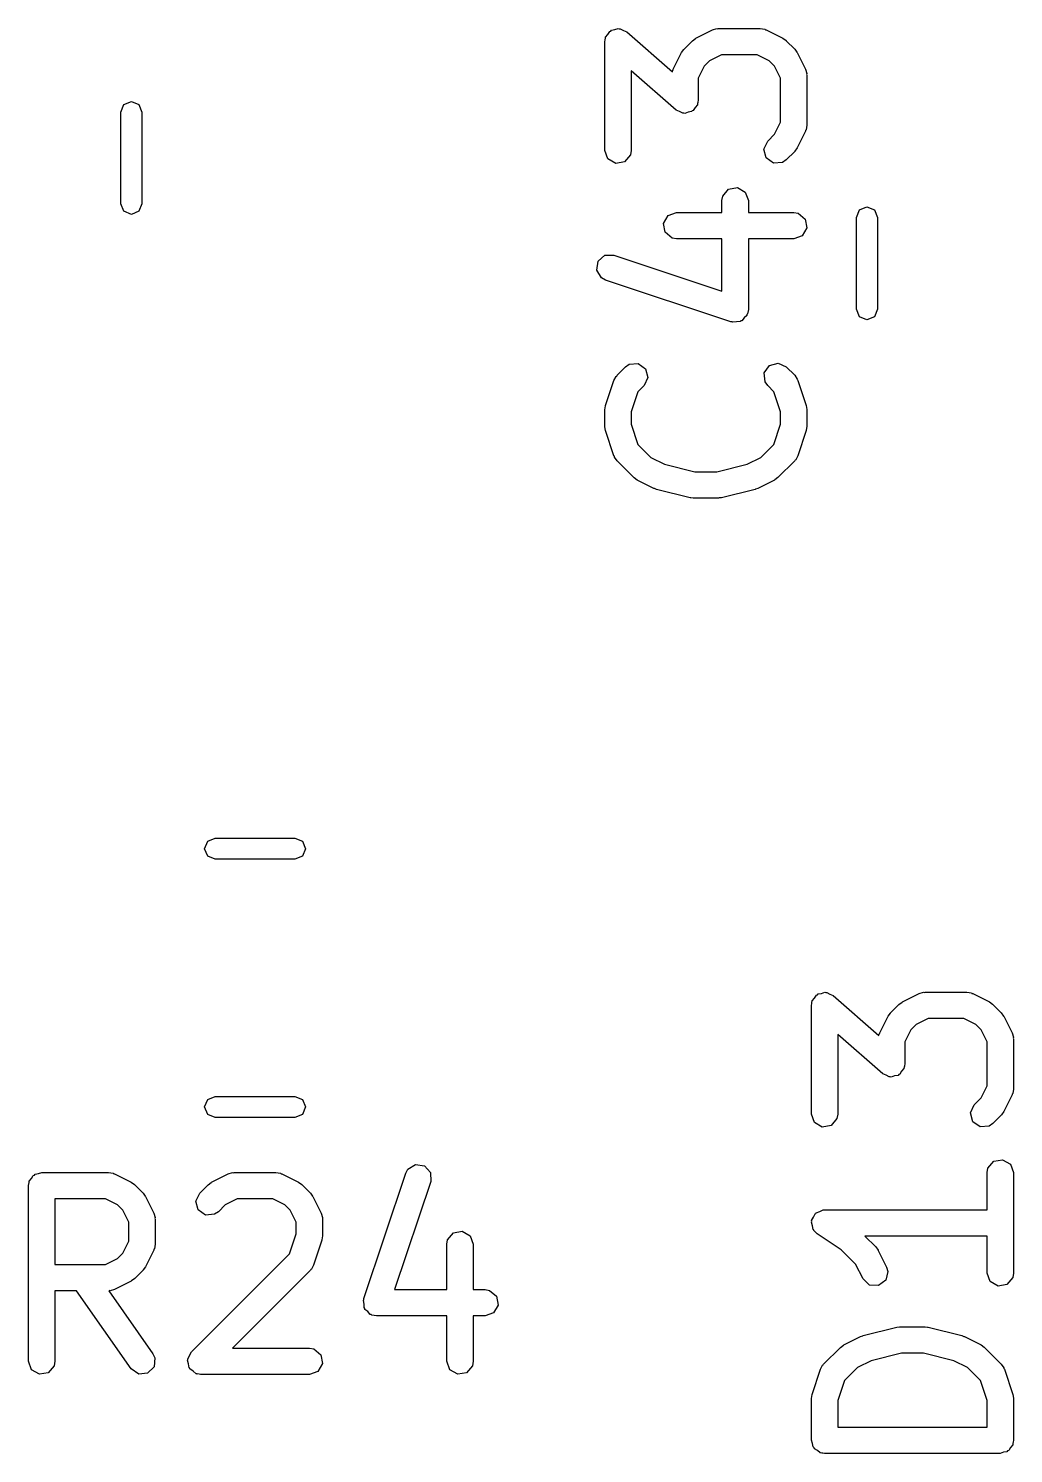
# Model space of a CAD drawing. Extents: x 44 to 148, y -85 to -25.
# Drawn here: x 104.32 to 109.93, y -82.98 to -74.86 of the extents above; entities that cross this region are included whole.
import ezdxf

# ---------------------------------------------------------------- set-up
doc = ezdxf.new("R2010")
doc.units = 0
doc.layers.add('BLACK', color=7, linetype='CONTINUOUS')

msp = doc.modelspace()

# ---------------------------------------------------------------- linework, layer by layer
at = {"layer": 'BLACK', "linetype": 'CONTINUOUS'}
for p, q in [((107.632809, -74.879656), (107.638473, -74.877726)), ((107.638473, -74.877726), (107.642319, -74.873143)), ((107.642319, -74.873143), (107.662231, -74.869631)), ((107.662231, -74.869631), (107.681371, -74.863111)), ((107.681371, -74.863111), (107.686949, -74.865273)), ((107.686949, -74.865273), (107.692843, -74.864234)), ((107.692843, -74.864234), (107.710355, -74.874345)), ((107.710355, -74.874345), (107.729207, -74.881652)), ((108.122468, -74.918632), (108.217706, -74.871013)), ((108.217706, -74.871013), (108.242672, -74.863587)), ((108.242672, -74.863587), (108.247033, -74.864628)), ((108.247033, -74.864628), (108.251247, -74.863095)), ((108.251247, -74.863095), (108.489342, -74.863095)), ((108.489342, -74.863095), (108.514994, -74.867618)), ((108.514994, -74.867618), (108.518429, -74.8705)), ((108.518429, -74.8705), (108.522883, -74.871013)), ((108.522883, -74.871013), (108.618121, -74.918632)), ((107.604819, -74.938095), (107.606777, -74.926986)), ((107.604819, -75.557142), (107.604819, -74.938095)), ((107.606244, -74.923545), (107.607853, -74.920886)), ((107.606777, -74.926986), (107.606244, -74.923545)), ((107.607853, -74.920886), (107.609342, -74.912443)), ((107.609342, -74.912443), (107.622338, -74.896954)), ((107.622338, -74.896954), (107.632809, -74.879656)), ((107.729207, -74.881652), (107.989196, -75.109142)), ((108.055357, -74.9803), (108.102976, -74.932681)), ((108.102976, -74.932681), (108.121342, -74.919821)), ((108.121342, -74.919821), (108.122468, -74.918632)), ((108.618121, -74.918632), (108.636129, -74.931988)), ((108.636129, -74.931988), (108.637612, -74.93268)), ((108.637612, -74.93268), (108.685232, -74.980299)), ((107.993689, -75.09503), (108.041308, -74.999792)), ((108.041308, -74.999792), (108.054666, -74.981781)), ((108.054666, -74.981781), (108.055357, -74.9803)), ((108.268952, -75.013095), (108.200436, -75.047353)), ((108.471637, -75.013095), (108.268952, -75.013095)), ((108.540153, -75.047353), (108.471637, -75.013095)), ((108.685232, -74.980299), (108.698094, -74.998667)), ((108.698094, -74.998667), (108.699282, -74.999792)), ((108.699282, -74.999792), (108.746901, -75.09503)), ((108.011383, -75.327871), (107.754819, -75.103377)), ((107.754819, -75.103377), (107.754819, -75.557142)), ((107.989196, -75.109142), (107.990294, -75.102919)), ((107.990294, -75.102919), (107.993176, -75.099483)), ((107.993176, -75.099483), (107.993689, -75.09503)), ((108.170029, -75.07776), (108.135771, -75.146276)), ((108.200436, -75.047353), (108.170029, -75.07776)), ((108.570561, -75.07776), (108.540153, -75.047353)), ((108.604819, -75.146276), (108.570561, -75.07776)), ((108.746901, -75.09503), (108.754327, -75.119996)), ((108.754327, -75.119996), (108.753285, -75.124357)), ((108.135771, -75.146276), (108.135771, -75.271428)), ((108.604819, -75.39658), (108.604819, -75.146276)), ((108.753285, -75.124357), (108.754819, -75.128571)), ((108.754819, -75.128571), (108.754819, -75.414285)), ((104.867574, -75.296322), (104.91, -75.278748)), ((104.91, -75.278748), (104.952426, -75.296322)), ((108.135771, -75.271428), (108.133812, -75.282536)), ((108.133812, -75.282536), (108.134346, -75.285978)), ((104.85, -75.338748), (104.867574, -75.296322)), ((104.85, -75.861252), (104.85, -75.338748)), ((104.952426, -75.296322), (104.97, -75.338748)), ((104.97, -75.338748), (104.97, -75.861252)), ((108.030234, -75.335177), (108.011383, -75.327871)), ((108.047747, -75.345289), (108.030234, -75.335177)), ((108.05364, -75.344249), (108.047747, -75.345289)), ((108.059219, -75.346412), (108.05364, -75.344249)), ((108.078358, -75.339891), (108.059219, -75.346412)), ((108.098271, -75.33638), (108.078358, -75.339891)), ((108.102116, -75.331796), (108.098271, -75.33638)), ((108.107781, -75.329867), (108.102116, -75.331796)), ((108.118251, -75.312568), (108.107781, -75.329867)), ((108.131248, -75.29708), (108.118251, -75.312568)), ((108.132736, -75.288636), (108.131248, -75.29708)), ((108.134346, -75.285978), (108.132736, -75.288636)), ((108.570561, -75.465095), (108.604819, -75.39658)), ((108.747413, -75.443372), (108.746901, -75.447826)), ((108.750296, -75.439937), (108.747413, -75.443372)), ((108.754819, -75.414285), (108.750296, -75.439937)), ((108.509866, -75.550605), (108.531548, -75.504108)), ((108.531548, -75.504108), (108.570561, -75.465095)), ((108.746901, -75.447826), (108.699282, -75.543064)), ((107.622366, -75.605351), (107.604819, -75.557142)), ((107.666795, -75.631003), (107.622366, -75.605351)), ((107.750296, -75.582794), (107.717319, -75.622094)), ((107.754819, -75.557142), (107.750296, -75.582794)), ((108.523143, -75.60016), (108.509866, -75.550605)), ((108.565168, -75.629586), (108.523143, -75.60016)), ((108.685232, -75.562557), (108.637612, -75.610176)), ((108.685922, -75.561075), (108.685232, -75.562557)), ((108.699282, -75.543064), (108.685922, -75.561075)), ((107.717319, -75.622094), (107.666795, -75.631003)), ((108.616275, -75.625116), (108.565168, -75.629586)), ((108.637612, -75.610176), (108.616275, -75.625116)), ((108.308985, -75.777905), (108.359509, -75.768996)), ((108.359509, -75.768996), (108.403938, -75.794648)), ((108.271485, -75.842857), (108.276008, -75.817205)), ((108.271485, -75.910714), (108.271485, -75.842857)), ((108.276008, -75.817205), (108.308985, -75.777905)), ((108.403938, -75.794648), (108.421485, -75.842857)), ((108.421485, -75.842857), (108.421485, -75.910714)), ((104.867574, -75.903678), (104.85, -75.861252)), ((104.91, -75.921252), (104.867574, -75.903678)), ((104.952426, -75.903678), (104.91, -75.921252)), ((104.97, -75.861252), (104.952426, -75.903678)), ((107.939291, -75.97269), (107.964943, -75.928261)), ((107.964943, -75.928261), (108.013152, -75.910714)), ((108.013152, -75.910714), (108.271485, -75.910714)), ((108.421485, -75.910714), (108.679819, -75.910714)), ((108.679819, -75.910714), (108.705471, -75.915237)), ((108.705471, -75.915237), (108.744771, -75.948214)), ((109.0365, -75.938748), (109.054074, -75.896322)), ((109.054074, -75.896322), (109.0965, -75.878748)), ((109.0965, -75.878748), (109.138926, -75.896322)), ((109.138926, -75.896322), (109.1565, -75.938748)), ((107.9482, -76.023214), (107.939291, -75.97269)), ((108.75368, -75.998738), (108.728028, -76.043167)), ((108.744771, -75.948214), (108.75368, -75.998738)), ((109.0365, -76.461252), (109.0365, -75.938748)), ((109.1565, -75.938748), (109.1565, -76.461252)), ((107.9875, -76.056191), (107.9482, -76.023214)), ((108.013152, -76.060714), (107.9875, -76.056191)), ((108.271485, -76.060714), (108.013152, -76.060714)), ((108.271485, -76.357847), (108.271485, -76.060714)), ((108.679819, -76.060714), (108.421485, -76.060714)), ((108.421485, -76.060714), (108.421485, -76.461904)), ((108.728028, -76.043167), (108.679819, -76.060714)), ((107.566248, -76.188096), (107.604633, -76.154059)), ((107.604633, -76.154059), (107.655917, -76.152658)), ((107.655917, -76.152658), (108.271485, -76.357847)), ((107.558723, -76.238845), (107.566248, -76.188096)), ((107.585578, -76.282557), (107.558723, -76.238845)), ((107.608483, -76.29496), (107.585578, -76.282557)), ((108.322767, -76.533055), (107.608483, -76.29496)), ((108.412437, -76.497616), (108.397134, -76.511185)), ((108.413277, -76.491946), (108.412437, -76.497616)), ((108.416962, -76.487556), (108.413277, -76.491946)), ((108.421485, -76.461904), (108.416962, -76.487556)), ((109.054074, -76.503678), (109.0365, -76.461252)), ((109.1565, -76.461252), (109.138926, -76.503678)), ((108.328496, -76.532898), (108.322767, -76.533055)), ((108.333461, -76.535765), (108.328496, -76.532898)), ((108.353607, -76.532212), (108.333461, -76.535765)), ((108.374051, -76.531654), (108.353607, -76.532212)), ((108.378339, -76.527851), (108.374051, -76.531654)), ((108.383985, -76.526856), (108.378339, -76.527851)), ((108.397134, -76.511185), (108.383985, -76.526856)), ((109.0965, -76.521252), (109.054074, -76.503678)), ((109.138926, -76.503678), (109.0965, -76.521252)), ((107.674405, -76.837443), (107.722024, -76.789824)), ((107.722024, -76.789824), (107.743361, -76.774884)), ((107.743361, -76.774884), (107.794468, -76.770413)), ((107.794468, -76.770413), (107.836494, -76.799839)), ((107.836494, -76.799839), (107.849771, -76.849394)), ((108.512135, -76.823446), (108.541561, -76.78142)), ((108.516607, -76.874554), (108.512135, -76.823446)), ((108.541561, -76.78142), (108.591116, -76.768143)), ((108.591116, -76.768143), (108.637612, -76.789823)), ((108.637612, -76.789823), (108.685232, -76.837442)), ((107.608668, -77.009616), (107.656287, -76.866759)), ((107.656287, -76.866759), (107.668689, -76.843854)), ((107.668689, -76.843854), (107.67251, -76.841506)), ((107.67251, -76.841506), (107.674405, -76.837443)), ((107.82809, -76.89589), (107.79299, -76.930989)), ((107.849771, -76.849394), (107.82809, -76.89589)), ((108.531548, -76.895891), (108.516607, -76.874554)), ((108.566648, -76.93099), (108.531548, -76.895891)), ((108.685232, -76.837442), (108.700173, -76.858779)), ((108.700173, -76.858779), (108.700563, -76.863247)), ((108.700563, -76.863247), (108.703351, -76.866759)), ((108.703351, -76.866759), (108.75097, -77.009615)), ((107.79299, -76.930989), (107.754819, -77.045503)), ((108.604819, -77.045503), (108.566648, -76.93099)), ((107.604819, -77.033333), (107.608712, -77.01125)), ((107.604819, -77.128571), (107.604819, -77.033333)), ((107.608712, -77.01125), (107.608668, -77.009616)), ((107.754819, -77.045503), (107.754819, -77.1164)), ((108.604819, -77.116401), (108.604819, -77.045503)), ((108.75097, -77.009615), (108.754259, -77.031795)), ((108.754259, -77.031795), (108.754819, -77.033333)), ((108.754819, -77.033333), (108.754819, -77.128571)), ((107.605379, -77.130109), (107.604819, -77.128571)), ((107.608668, -77.152288), (107.605379, -77.130109)), ((107.754819, -77.1164), (107.79299, -77.230914)), ((108.566648, -77.230913), (108.604819, -77.116401)), ((108.754819, -77.128571), (108.750925, -77.150653)), ((108.750925, -77.150653), (108.75097, -77.152289)), ((107.656287, -77.295145), (107.608668, -77.152288)), ((107.79299, -77.230914), (107.867103, -77.305027)), ((108.492534, -77.305026), (108.566648, -77.230913)), ((108.75097, -77.152289), (108.703351, -77.295145)), ((107.659074, -77.298657), (107.656287, -77.295145)), ((107.659465, -77.303124), (107.659074, -77.298657)), ((107.674405, -77.324461), (107.659465, -77.303124)), ((107.867103, -77.305027), (107.94409, -77.34352)), ((108.415547, -77.34352), (108.492534, -77.305026)), ((108.703351, -77.295145), (108.690948, -77.31805)), ((107.769643, -77.419699), (107.674405, -77.324461)), ((107.94409, -77.34352), (108.117624, -77.386904)), ((108.117624, -77.386904), (108.242013, -77.386904)), ((108.242013, -77.386904), (108.415547, -77.34352)), ((108.685233, -77.324461), (108.589994, -77.419699)), ((108.687128, -77.320396), (108.685233, -77.324461)), ((108.690948, -77.31805), (108.687128, -77.320396)), ((107.771124, -77.420389), (107.769643, -77.419699)), ((107.789135, -77.433748), (107.771124, -77.420389)), ((107.884373, -77.481367), (107.789135, -77.433748)), ((108.570502, -77.433748), (108.475264, -77.481367)), ((108.571625, -77.432561), (108.570502, -77.433748)), ((108.589994, -77.419699), (108.571625, -77.432561)), ((107.887901, -77.481773), (107.884373, -77.481367)), ((107.899724, -77.487046), (107.887901, -77.481773)), ((108.0902, -77.534665), (107.899724, -77.487046)), ((108.093648, -77.534304), (108.0902, -77.534665)), ((108.10839, -77.536904), (108.093648, -77.534304)), ((108.251247, -77.536904), (108.10839, -77.536904)), ((108.254504, -77.535718), (108.251247, -77.536904)), ((108.269437, -77.534665), (108.254504, -77.535718)), ((108.459913, -77.487046), (108.269437, -77.534665)), ((108.462857, -77.485057), (108.459913, -77.487046)), ((108.475264, -77.481367), (108.462857, -77.485057)), ((105.326936, -79.533), (105.34451, -79.490574)), ((105.34451, -79.490574), (105.386936, -79.473)), ((105.386936, -79.473), (105.841064, -79.473)), ((105.841064, -79.473), (105.88349, -79.490574)), ((105.88349, -79.490574), (105.901064, -79.533)), ((105.34451, -79.575426), (105.326936, -79.533)), ((105.386936, -79.593), (105.34451, -79.575426)), ((105.88349, -79.575426), (105.841064, -79.593)), ((105.901064, -79.533), (105.88349, -79.575426)), ((105.841064, -79.593), (105.386936, -79.593)), ((108.785042, -80.398843), (108.798038, -80.383354)), ((108.798038, -80.383354), (108.808509, -80.366056)), ((108.808509, -80.366056), (108.814173, -80.364126)), ((108.814173, -80.364126), (108.818019, -80.359543)), ((108.818019, -80.359543), (108.837931, -80.356031)), ((108.837931, -80.356031), (108.857071, -80.349511)), ((108.857071, -80.349511), (108.862649, -80.351673)), ((108.862649, -80.351673), (108.868543, -80.350634)), ((108.868543, -80.350634), (108.886055, -80.360745)), ((108.886055, -80.360745), (108.904907, -80.368052)), ((108.904907, -80.368052), (109.164896, -80.595542)), ((109.298168, -80.405032), (109.393406, -80.357413)), ((109.393406, -80.357413), (109.418372, -80.349987)), ((109.418372, -80.349987), (109.422733, -80.351028)), ((109.422733, -80.351028), (109.426947, -80.349495)), ((109.426947, -80.349495), (109.665042, -80.349495)), ((109.665042, -80.349495), (109.690694, -80.354018)), ((109.690694, -80.354018), (109.694129, -80.3569)), ((109.694129, -80.3569), (109.698583, -80.357413)), ((109.698583, -80.357413), (109.793821, -80.405032)), ((108.780519, -80.424495), (108.782477, -80.413386)), ((108.780519, -81.043542), (108.780519, -80.424495)), ((108.781944, -80.409945), (108.783553, -80.407286)), ((108.782477, -80.413386), (108.781944, -80.409945)), ((108.783553, -80.407286), (108.785042, -80.398843)), ((109.217008, -80.486192), (109.230366, -80.468181)), ((109.230366, -80.468181), (109.231057, -80.4667)), ((109.231057, -80.4667), (109.278676, -80.419081)), ((109.278676, -80.419081), (109.297042, -80.406221)), ((109.297042, -80.406221), (109.298168, -80.405032)), ((109.793821, -80.405032), (109.811829, -80.418388)), ((109.811829, -80.418388), (109.813312, -80.41908)), ((109.813312, -80.41908), (109.860932, -80.466699)), ((109.860932, -80.466699), (109.873794, -80.485067)), ((109.169389, -80.58143), (109.217008, -80.486192)), ((109.376136, -80.533753), (109.345729, -80.56416)), ((109.444652, -80.499495), (109.376136, -80.533753)), ((109.647337, -80.499495), (109.444652, -80.499495)), ((109.715853, -80.533753), (109.647337, -80.499495)), ((109.746261, -80.56416), (109.715853, -80.533753)), ((109.873794, -80.485067), (109.874982, -80.486192)), ((109.874982, -80.486192), (109.922601, -80.58143)), ((109.187083, -80.814271), (108.930519, -80.589777)), ((108.930519, -80.589777), (108.930519, -81.043542)), ((109.164896, -80.595542), (109.165994, -80.589319)), ((109.165994, -80.589319), (109.168876, -80.585883)), ((109.168876, -80.585883), (109.169389, -80.58143)), ((109.345729, -80.56416), (109.311471, -80.632676)), ((109.311471, -80.632676), (109.311471, -80.757828)), ((109.780519, -80.632676), (109.746261, -80.56416)), ((109.780519, -80.88298), (109.780519, -80.632676)), ((109.922601, -80.58143), (109.930027, -80.606396)), ((109.930027, -80.606396), (109.928985, -80.610757)), ((109.928985, -80.610757), (109.930519, -80.614971)), ((109.930519, -80.614971), (109.930519, -80.900685)), ((109.293951, -80.798968), (109.283481, -80.816267)), ((109.306948, -80.78348), (109.293951, -80.798968)), ((109.308436, -80.775036), (109.306948, -80.78348)), ((109.310046, -80.772378), (109.308436, -80.775036)), ((109.311471, -80.757828), (109.309512, -80.768936)), ((109.309512, -80.768936), (109.310046, -80.772378)), ((109.205934, -80.821577), (109.187083, -80.814271)), ((109.223447, -80.831689), (109.205934, -80.821577)), ((109.22934, -80.830649), (109.223447, -80.831689)), ((109.234919, -80.832812), (109.22934, -80.830649)), ((109.254058, -80.826291), (109.234919, -80.832812)), ((109.273971, -80.82278), (109.254058, -80.826291)), ((109.277816, -80.818196), (109.273971, -80.82278)), ((109.283481, -80.816267), (109.277816, -80.818196)), ((105.326936, -81.003), (105.34451, -80.960574)), ((105.34451, -80.960574), (105.386936, -80.943)), ((105.386936, -80.943), (105.841064, -80.943)), ((105.841064, -80.943), (105.88349, -80.960574)), ((105.88349, -80.960574), (105.901064, -81.003)), ((109.707248, -80.990508), (109.746261, -80.951495)), ((109.746261, -80.951495), (109.780519, -80.88298)), ((109.922601, -80.934226), (109.874982, -81.029464)), ((109.923113, -80.929772), (109.922601, -80.934226)), ((109.925996, -80.926337), (109.923113, -80.929772)), ((109.930519, -80.900685), (109.925996, -80.926337)), ((105.34451, -81.045426), (105.326936, -81.003)), ((105.901064, -81.003), (105.88349, -81.045426)), ((108.798066, -81.091751), (108.780519, -81.043542)), ((108.930519, -81.043542), (108.925996, -81.069194)), ((109.685566, -81.037005), (109.707248, -80.990508)), ((109.698843, -81.08656), (109.685566, -81.037005)), ((109.874982, -81.029464), (109.861622, -81.047475)), ((105.386936, -81.063), (105.34451, -81.045426)), ((105.841064, -81.063), (105.386936, -81.063)), ((105.88349, -81.045426), (105.841064, -81.063)), ((108.842495, -81.117403), (108.798066, -81.091751)), ((108.893019, -81.108494), (108.842495, -81.117403)), ((108.925996, -81.069194), (108.893019, -81.108494)), ((109.740868, -81.115986), (109.698843, -81.08656)), ((109.791975, -81.111516), (109.740868, -81.115986)), ((109.813312, -81.096576), (109.791975, -81.111516)), ((109.860932, -81.048957), (109.813312, -81.096576)), ((109.861622, -81.047475), (109.860932, -81.048957)), ((106.47142, -81.379483), (106.483822, -81.356578)), ((106.483822, -81.356578), (106.527535, -81.329723)), ((106.527535, -81.329723), (106.578283, -81.337248)), ((106.578283, -81.337248), (106.612321, -81.375634)), ((109.780519, -81.376876), (109.785042, -81.351224)), ((109.785042, -81.351224), (109.818019, -81.311924)), ((109.818019, -81.311924), (109.868543, -81.303015)), ((109.868543, -81.303015), (109.912972, -81.328667)), ((109.912972, -81.328667), (109.930519, -81.376876)), ((104.324714, -81.450819), (104.326431, -81.441077)), ((104.325853, -81.437795), (104.327519, -81.434909)), ((104.326431, -81.441077), (104.325853, -81.437795)), ((104.327519, -81.434909), (104.329237, -81.425167)), ((104.329237, -81.425167), (104.341762, -81.410239)), ((104.341762, -81.410239), (104.351505, -81.393366)), ((104.351505, -81.393366), (104.357863, -81.391051)), ((104.357863, -81.391051), (104.362214, -81.385867)), ((104.362214, -81.385867), (104.381405, -81.382482)), ((104.381405, -81.382482), (104.399714, -81.375819)), ((104.399714, -81.375819), (104.780666, -81.375819)), ((104.780666, -81.375819), (104.806318, -81.380342)), ((104.806318, -81.380342), (104.809753, -81.383224)), ((104.809753, -81.383224), (104.814207, -81.383737)), ((104.814207, -81.383737), (104.909445, -81.431356)), ((104.909445, -81.431356), (104.927455, -81.444714)), ((104.927455, -81.444714), (104.928937, -81.445405)), ((104.928937, -81.445405), (104.976556, -81.493024)), ((105.299062, -81.493024), (105.346681, -81.445405)), ((105.346681, -81.445405), (105.365047, -81.432545)), ((105.365047, -81.432545), (105.366173, -81.431356)), ((105.366173, -81.431356), (105.461411, -81.383737)), ((105.461411, -81.383737), (105.486377, -81.376311)), ((105.486377, -81.376311), (105.490738, -81.377352)), ((105.490738, -81.377352), (105.494952, -81.375819)), ((105.494952, -81.375819), (105.733047, -81.375819)), ((105.733047, -81.375819), (105.758699, -81.380342)), ((105.758699, -81.380342), (105.762134, -81.383224)), ((105.762134, -81.383224), (105.766588, -81.383737)), ((105.766588, -81.383737), (105.861826, -81.431356)), ((105.861826, -81.431356), (105.879836, -81.444714)), ((105.879836, -81.444714), (105.881318, -81.445405)), ((105.881318, -81.445405), (105.928937, -81.493024)), ((106.233325, -82.093768), (106.47142, -81.379483)), ((106.613722, -81.426918), (106.408533, -82.042485)), ((106.612321, -81.375634), (106.613722, -81.426918)), ((109.780519, -81.58759), (109.780519, -81.376876)), ((109.930519, -81.376876), (109.930519, -81.948304)), ((104.324714, -82.450819), (104.324714, -81.450819)), ((104.762961, -81.525819), (104.474714, -81.525819)), ((104.474714, -81.525819), (104.474714, -81.899628)), ((104.831477, -81.560077), (104.762961, -81.525819)), ((104.976556, -81.493024), (104.989415, -81.51139)), ((104.989415, -81.51139), (104.990605, -81.512516)), ((104.990605, -81.512516), (105.038224, -81.607754)), ((105.277381, -81.539521), (105.299062, -81.493024)), ((105.512657, -81.525819), (105.444141, -81.560077)), ((105.715342, -81.525819), (105.512657, -81.525819)), ((105.783858, -81.560077), (105.715342, -81.525819)), ((105.928937, -81.493024), (105.941796, -81.51139)), ((105.941796, -81.51139), (105.942986, -81.512516)), ((105.942986, -81.512516), (105.990605, -81.607754)), ((104.861884, -81.590484), (104.831477, -81.560077)), ((104.896142, -81.659), (104.861884, -81.590484)), ((105.038224, -81.607754), (105.04565, -81.63272)), ((105.290658, -81.589075), (105.277381, -81.539521)), ((105.332684, -81.618502), (105.290658, -81.589075)), ((105.405128, -81.59909), (105.383791, -81.61403)), ((105.444141, -81.560077), (105.405128, -81.59909)), ((105.814265, -81.590484), (105.783858, -81.560077)), ((105.848523, -81.659), (105.814265, -81.590484)), ((105.990605, -81.607754), (105.998031, -81.63272)), ((108.79254, -81.630717), (108.801287, -81.610783)), ((108.801287, -81.610783), (108.805154, -81.608871)), ((108.805154, -81.608871), (108.80731, -81.605137)), ((108.80731, -81.605137), (108.827763, -81.597692)), ((108.827763, -81.597692), (108.847276, -81.588045)), ((108.847276, -81.588045), (108.851465, -81.589065)), ((108.851465, -81.589065), (108.855519, -81.58759)), ((108.855519, -81.58759), (109.780519, -81.58759)), ((104.896142, -81.766447), (104.896142, -81.659)), ((105.04565, -81.63272), (105.044608, -81.637081)), ((105.044608, -81.637081), (105.046142, -81.641295)), ((105.046142, -81.641295), (105.046142, -81.784152)), ((105.383791, -81.61403), (105.332684, -81.618502)), ((105.848523, -81.724363), (105.848523, -81.659)), ((105.998031, -81.63272), (105.996989, -81.637081)), ((105.996989, -81.637081), (105.998523, -81.641295)), ((105.998523, -81.641295), (105.998523, -81.736533)), ((108.780674, -81.657763), (108.782406, -81.653813)), ((108.786787, -81.678654), (108.780674, -81.657763)), ((108.781658, -81.649566), (108.79254, -81.630717)), ((108.782406, -81.653813), (108.781658, -81.649566)), ((108.790567, -81.70009), (108.786787, -81.678654)), ((104.861884, -81.834963), (104.896142, -81.766447)), ((105.810351, -81.838876), (105.848523, -81.724363)), ((105.994674, -81.760251), (105.947055, -81.903107)), ((105.998523, -81.736533), (105.994629, -81.758615)), ((105.994629, -81.758615), (105.994674, -81.760251)), ((106.705666, -81.784152), (106.710189, -81.7585)), ((106.710189, -81.7585), (106.743166, -81.7192)), ((106.743166, -81.7192), (106.79369, -81.710291)), ((106.79369, -81.710291), (106.838119, -81.735943)), ((106.838119, -81.735943), (106.855666, -81.784152)), ((108.79387, -81.702862), (108.790567, -81.70009)), ((108.795082, -81.707001), (108.79387, -81.702862)), ((108.813916, -81.724994), (108.795082, -81.707001)), ((108.950594, -81.816112), (108.813916, -81.724994)), ((109.780519, -81.73759), (109.084204, -81.73759)), ((109.084204, -81.73759), (109.146647, -81.800033)), ((109.780519, -81.948304), (109.780519, -81.73759)), ((104.831477, -81.86537), (104.861884, -81.834963)), ((105.038224, -81.817693), (104.990605, -81.912931)), ((105.038736, -81.813239), (105.038224, -81.817693)), ((105.041619, -81.809804), (105.038736, -81.813239)), ((105.046142, -81.784152), (105.041619, -81.809804)), ((105.251443, -82.397786), (105.810351, -81.838876)), ((106.705666, -82.042485), (106.705666, -81.784152)), ((106.855666, -81.784152), (106.855666, -82.042485)), ((109.031975, -81.897493), (108.950594, -81.816112)), ((109.146647, -81.800033), (109.159509, -81.818401)), ((109.159509, -81.818401), (109.160696, -81.819525)), ((109.160696, -81.819525), (109.208315, -81.914763)), ((104.474714, -81.899628), (104.762961, -81.899628)), ((104.762961, -81.899628), (104.831477, -81.86537)), ((104.976556, -81.932423), (104.928937, -81.980042)), ((104.977247, -81.930941), (104.976556, -81.932423)), ((104.990605, -81.912931), (104.977247, -81.930941)), ((105.928937, -81.932423), (105.485542, -82.375819)), ((105.930832, -81.928358), (105.928937, -81.932423)), ((105.934652, -81.926012), (105.930832, -81.928358)), ((105.947055, -81.903107), (105.934652, -81.926012)), ((109.074151, -81.981845), (109.031975, -81.897493)), ((109.208315, -81.914763), (109.215741, -81.939729)), ((104.909445, -81.994091), (104.814207, -82.04171)), ((104.91057, -81.992901), (104.909445, -81.994091)), ((104.928937, -81.980042), (104.91057, -81.992901)), ((109.111405, -82.017117), (109.074151, -81.981845)), ((109.162615, -82.020192), (109.111405, -82.017117)), ((109.203821, -81.989628), (109.162615, -82.020192)), ((109.215741, -81.939729), (109.203821, -81.989628)), ((109.798066, -81.996513), (109.780519, -81.948304)), ((109.842495, -82.022165), (109.798066, -81.996513)), ((109.893019, -82.013256), (109.842495, -82.022165)), ((109.925996, -81.973956), (109.893019, -82.013256)), ((109.930519, -81.948304), (109.925996, -81.973956)), ((104.59876, -82.049628), (104.474714, -82.049628)), ((104.474714, -82.049628), (104.474714, -82.450819)), ((104.9097, -82.493829), (104.59876, -82.049628)), ((104.784879, -82.048094), (104.781615, -82.049282)), ((104.781615, -82.049282), (105.032585, -82.40781)), ((104.78924, -82.049136), (104.784879, -82.048094)), ((104.814207, -82.04171), (104.78924, -82.049136)), ((106.233481, -82.099496), (106.233325, -82.093768)), ((106.408533, -82.042485), (106.705666, -82.042485)), ((106.855666, -82.042485), (106.923523, -82.042485)), ((106.923523, -82.042485), (106.949175, -82.047008)), ((106.949175, -82.047008), (106.988475, -82.079985)), ((106.988475, -82.079985), (106.997384, -82.130509)), ((106.230615, -82.104461), (106.233481, -82.099496)), ((106.234167, -82.124607), (106.230615, -82.104461)), ((106.234726, -82.145052), (106.234167, -82.124607)), ((106.238528, -82.14934), (106.234726, -82.145052)), ((106.239524, -82.154985), (106.238528, -82.14934)), ((106.255191, -82.168131), (106.239524, -82.154985)), ((106.268763, -82.183437), (106.255191, -82.168131)), ((106.971732, -82.174938), (106.923523, -82.192485)), ((106.997384, -82.130509), (106.971732, -82.174938)), ((106.274433, -82.184277), (106.268763, -82.183437)), ((106.278824, -82.187962), (106.274433, -82.184277)), ((106.304476, -82.192485), (106.278824, -82.187962)), ((106.705666, -82.192485), (106.304476, -82.192485)), ((106.705666, -82.450819), (106.705666, -82.192485)), ((106.923523, -82.192485), (106.855666, -82.192485)), ((106.855666, -82.192485), (106.855666, -82.450819)), ((109.075424, -82.304115), (109.2659, -82.256496)), ((109.2659, -82.256496), (109.280832, -82.255442)), ((109.280832, -82.255442), (109.28409, -82.254257)), ((109.28409, -82.254257), (109.426947, -82.254257)), ((109.426947, -82.254257), (109.441688, -82.256856)), ((109.441688, -82.256856), (109.445137, -82.256496)), ((109.445137, -82.256496), (109.635613, -82.304115)), ((108.964835, -82.357413), (109.060073, -82.309794)), ((109.060073, -82.309794), (109.072479, -82.306103)), ((109.072479, -82.306103), (109.075424, -82.304115)), ((109.635613, -82.304115), (109.647435, -82.309387)), ((109.647435, -82.309387), (109.650964, -82.309794)), ((109.650964, -82.309794), (109.746202, -82.357413)), ((105.032585, -82.40781), (105.04359, -82.431418)), ((105.230615, -82.437795), (105.241905, -82.418239)), ((105.241905, -82.418239), (105.251443, -82.397786)), ((105.485542, -82.375819), (105.923523, -82.375819)), ((105.923523, -82.375819), (105.949175, -82.380342)), ((105.949175, -82.380342), (105.988475, -82.413319)), ((105.988475, -82.413319), (105.997384, -82.463843)), ((108.850105, -82.4667), (108.945343, -82.371462)), ((108.945343, -82.371462), (108.963711, -82.358599)), ((108.963711, -82.358599), (108.964835, -82.357413)), ((109.293324, -82.404257), (109.11979, -82.44764)), ((109.417713, -82.404257), (109.293324, -82.404257)), ((109.591247, -82.44764), (109.417713, -82.404257)), ((109.746202, -82.357413), (109.764212, -82.370771)), ((109.764212, -82.370771), (109.765694, -82.371462)), ((109.765694, -82.371462), (109.860933, -82.4667)), ((104.342261, -82.499028), (104.324714, -82.450819)), ((104.38669, -82.52468), (104.342261, -82.499028)), ((104.470191, -82.476471), (104.437214, -82.515771)), ((104.474714, -82.450819), (104.470191, -82.476471)), ((104.951721, -82.523261), (104.9097, -82.493829)), ((105.039111, -82.482525), (105.002829, -82.518797)), ((105.04359, -82.431418), (105.039111, -82.482525)), ((105.229762, -82.444283), (105.231211, -82.441175)), ((105.235603, -82.466085), (105.229762, -82.444283)), ((105.231211, -82.441175), (105.230615, -82.437795)), ((105.239524, -82.488319), (105.235603, -82.466085)), ((105.242151, -82.490523), (105.239524, -82.488319)), ((105.243039, -82.493837), (105.242151, -82.490523)), ((105.26153, -82.506785), (105.243039, -82.493837)), ((105.997384, -82.463843), (105.971732, -82.508272)), ((106.723213, -82.499028), (106.705666, -82.450819)), ((106.767642, -82.52468), (106.723213, -82.499028)), ((106.851143, -82.476471), (106.818166, -82.515771)), ((106.855666, -82.450819), (106.851143, -82.476471)), ((108.784368, -82.638873), (108.831987, -82.496016)), ((108.831987, -82.496016), (108.844389, -82.473111)), ((108.844389, -82.473111), (108.84821, -82.470763)), ((108.84821, -82.470763), (108.850105, -82.4667)), ((109.042803, -82.486134), (108.96869, -82.560246)), ((109.11979, -82.44764), (109.042803, -82.486134)), ((109.668234, -82.486134), (109.591247, -82.44764)), ((109.742348, -82.560247), (109.668234, -82.486134)), ((109.860933, -82.4667), (109.875874, -82.488037)), ((109.875874, -82.488037), (109.876264, -82.492505)), ((109.876264, -82.492505), (109.879051, -82.496016)), ((109.879051, -82.496016), (109.92667, -82.638872)), ((104.437214, -82.515771), (104.38669, -82.52468)), ((105.002829, -82.518797), (104.951721, -82.523261)), ((105.278824, -82.521296), (105.26153, -82.506785)), ((105.283408, -82.522104), (105.278824, -82.521296)), ((105.285065, -82.523264), (105.283408, -82.522104)), ((105.288353, -82.522976), (105.285065, -82.523264)), ((105.304476, -82.525819), (105.288353, -82.522976)), ((105.923523, -82.525819), (105.304476, -82.525819)), ((105.971732, -82.508272), (105.923523, -82.525819)), ((106.818166, -82.515771), (106.767642, -82.52468)), ((108.96869, -82.560246), (108.930519, -82.67476)), ((109.780519, -82.67476), (109.742348, -82.560247)), ((108.780519, -82.66259), (108.784412, -82.640507)), ((108.780519, -82.900685), (108.780519, -82.66259)), ((108.784412, -82.640507), (108.784368, -82.638873)), ((109.92667, -82.638872), (109.929959, -82.661052)), ((109.929959, -82.661052), (109.930519, -82.66259)), ((109.930519, -82.66259), (109.930519, -82.900685)), ((108.930519, -82.67476), (108.930519, -82.825685)), ((109.780519, -82.825685), (109.780519, -82.67476)), ((108.930519, -82.825685), (109.780519, -82.825685)), ((108.787182, -82.918993), (108.780519, -82.900685)), ((109.930519, -82.900685), (109.928801, -82.910426)), ((109.928801, -82.910426), (109.92938, -82.913709)), ((108.790567, -82.938185), (108.787182, -82.918993)), ((108.795751, -82.942535), (108.790567, -82.938185)), ((108.798066, -82.948894), (108.795751, -82.942535)), ((108.814939, -82.958636), (108.798066, -82.948894)), ((108.829867, -82.971162), (108.814939, -82.958636)), ((108.839609, -82.972879), (108.829867, -82.971162)), ((108.842495, -82.974546), (108.839609, -82.972879)), ((108.845777, -82.973967), (108.842495, -82.974546)), ((108.855519, -82.975685), (108.845777, -82.973967)), ((109.855519, -82.975685), (108.855519, -82.975685)), ((109.873827, -82.969021), (109.855519, -82.975685)), ((109.893019, -82.965637), (109.873827, -82.969021)), ((109.897369, -82.960452), (109.893019, -82.965637)), ((109.903728, -82.958138), (109.897369, -82.960452)), ((109.91347, -82.941264), (109.903728, -82.958138)), ((109.925996, -82.926337), (109.91347, -82.941264)), ((109.927713, -82.916594), (109.925996, -82.926337)), ((109.92938, -82.913709), (109.927713, -82.916594))]:
    msp.add_line(p, q, dxfattribs=at)

doc.saveas('drawing.dxf')
